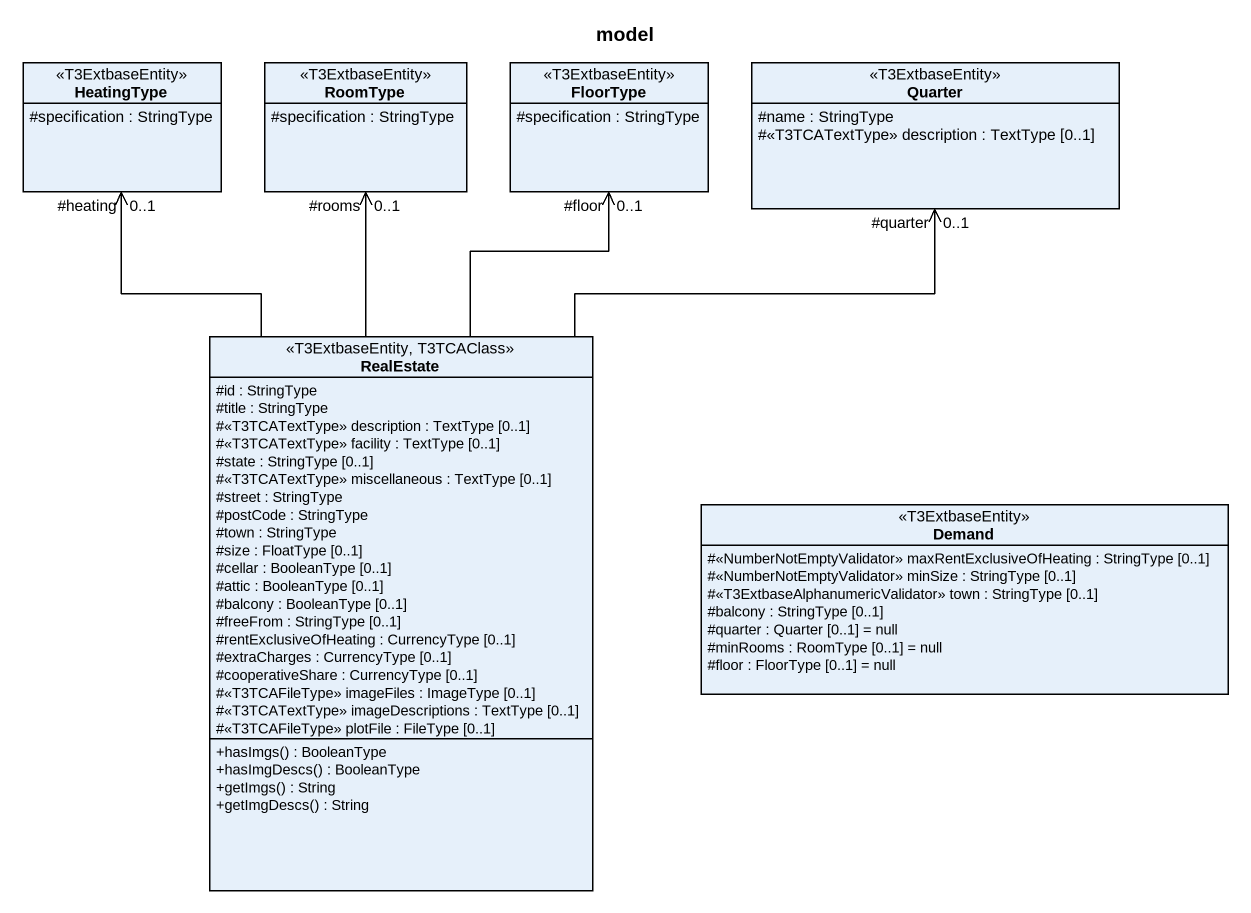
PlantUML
@startuml
title model
hide circle
hide empty members
skinparam classAttributeIconSize 0
class HeatingType <<T3ExtbaseEntity>> {
  #specification : StringType
}
class RoomType <<T3ExtbaseEntity>> {
  #specification : StringType
}
class FloorType <<T3ExtbaseEntity>> {
  #specification : StringType
}
class Quarter <<T3ExtbaseEntity>> {
  #name : StringType
  #<<T3TCATextType>> description : TextType [0..1]
}
class RealEstate <<T3ExtbaseEntity, T3TCAClass>> {
  #id : StringType
  #title : StringType
  #<<T3TCATextType>> description : TextType [0..1]
  #<<T3TCATextType>> facility : TextType [0..1]
  #state : StringType [0..1]
  #<<T3TCATextType>> miscellaneous : TextType [0..1]
  #street : StringType
  #postCode : StringType
  #town : StringType
  #size : FloatType [0..1]
  #cellar : BooleanType [0..1]
  #attic : BooleanType [0..1]
  #balcony : BooleanType [0..1]
  #freeFrom : StringType [0..1]
  #rentExclusiveOfHeating : CurrencyType [0..1]
  #extraCharges : CurrencyType [0..1]
  #cooperativeShare : CurrencyType [0..1]
  #<<T3TCAFileType>> imageFiles : ImageType [0..1]
  #<<T3TCATextType>> imageDescriptions : TextType [0..1]
  #<<T3TCAFileType>> plotFile : FileType [0..1]
  +hasImgs() : BooleanType
  +hasImgDescs() : BooleanType
  +getImgs() : String
  +getImgDescs() : String
}
class Demand <<T3ExtbaseEntity>> {
  #<<NumberNotEmptyValidator>> maxRentExclusiveOfHeating : StringType [0..1]
  #<<NumberNotEmptyValidator>> minSize : StringType [0..1]
  #<<T3ExtbaseAlphanumericValidator>> town : StringType [0..1]
  #balcony : StringType [0..1]
  #quarter : Quarter [0..1] = null
  #minRooms : RoomType [0..1] = null
  #floor : FloorType [0..1] = null
}
RealEstate -up-> "#heating\n0..1" HeatingType
RealEstate -up-> "#rooms\n0..1" RoomType
RealEstate -up-> "#floor\n0..1" FloorType
RealEstate -up-> "#quarter\n0..1" Quarter
@enduml
